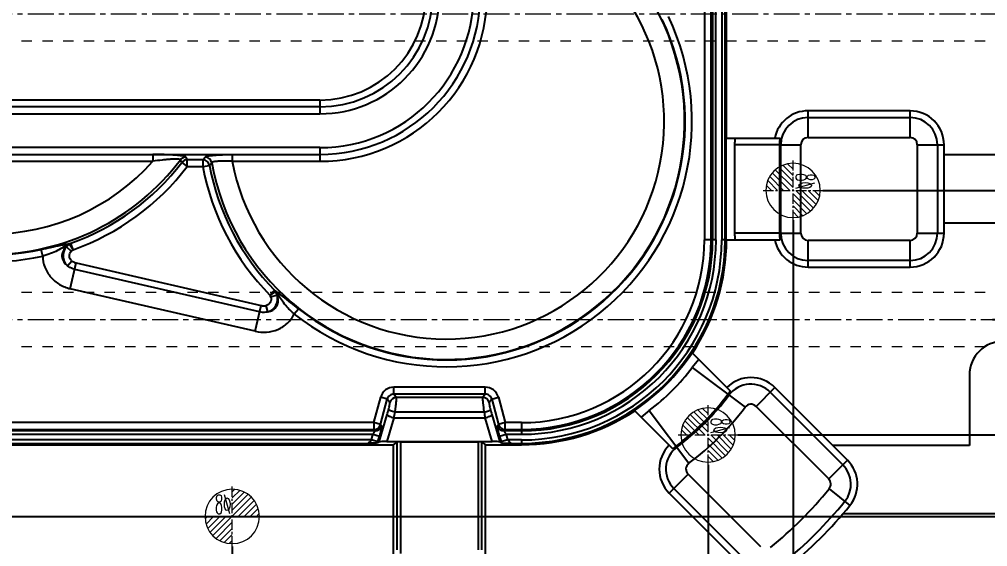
# Model space of a CAD drawing. Header units: millimetres. Extents: x -685 to 1888, y -6001 to 855.
# Drawn here: x 244.5 to 386.9, y -2844.4 to -2766.8 of the extents above; entities that cross this region are included whole.
import ezdxf
from ezdxf.enums import TextEntityAlignment as Align

# ---------------------------------------------------------------- set-up
doc = ezdxf.new("R2010")
doc.units = ezdxf.units.MM
doc.header["$LTSCALE"] = 16.335
doc.header["$PDMODE"] = 3
doc.header["$PDSIZE"] = 0.3125
doc.linetypes.add('CENTER', pattern=[0.6, 0.375, -0.075, 0.075, -0.075])
doc.linetypes.add('HIDDEN', pattern=[0.2, 0.1, -0.1])
doc.layers.get('0').update_dxf_attribs({"linetype": 'CONTINUOUS'})
doc.layers.get('Defpoints').update_dxf_attribs({"linetype": 'CONTINUOUS'})
for name, color, linetype, lineweight in [('cool', 153, 'HIDDEN', 9), ('dim', 82, 'CONTINUOUS', 9), ('epin', 13, 'CONTINUOUS', 9)]:
    doc.layers.add(name, color=color, linetype=linetype, lineweight=lineweight)
doc.layers.add('DEFAULT_2', color=8, linetype='HIDDEN')
doc.styles.get("Standard").update_dxf_attribs({"font": 'txt', "width": 0.8})
doc.styles.add('TXT05', font='txt.shx', dxfattribs={"width": 0.5, "bigfont": 'gbcbig.shx'})
doc.dimstyles.new('mold', dxfattribs={"dimtxt": 8, "dimasz": 5, "dimexe": 0, "dimexo": 0, "dimgap": 0, "dimtad": 1, "dimzin": 1, "dimtxsty": 'Standard', "dimcen": 0, "dimclrd": 4, "dimclre": 4, "dimclrt": 6, "dimazin": 0, "dimtfac": 1, "dimtofl": 0, "dimtmove": 0, "dimatfit": 3, "dimfxl": 0, "dimarcsym": 0})

# ---------------------------------------------------------------- blocks, each defined once
blk = doc.blocks.new('epin_ejp_8')
at = {"layer": 'epin'}
h = blk.add_hatch(dxfattribs=at)
h.set_pattern_fill('_ANSI31', color=123, scale=0.2, angle=90, style=0)
h.set_pattern_definition([(135, (-263.1036, 1313.3417), (-0.4490128, -0.4490128), [])])
h.paths.add_polyline_path([(0, 4, 0.414214), (-4, 0), (0, 0)])
h.paths.add_polyline_path([(4, 0), (0, 0), (0, -4, 0.414214)])
at = {"layer": 'epin', "color": 1, "linetype": 'CENTER', "ltscale": 0.248791}
for p, q in [((0, -4.4), (0, 4.4)), ((-4.4, 0), (4.4, 0))]:
    blk.add_line(p, q, dxfattribs=at)
at = {"layer": 'epin'}
blk.add_circle((0, 0), 4, dxfattribs=at)
at = {"layer": 'epin', "color": 6, "style": 'TXT05', "width": 0.5}
blk.add_text('%%c8', height=2.8, dxfattribs=at).set_placement((1.33, 1.8), align=Align.MIDDLE)
blk = doc.blocks.new('124')
at = {"layer": 'cool', "ltscale": 0.932966}
for p, q in [((10.14, -1344.71), (401.48, -1344.71)), ((10.14, -1352.71), (401.48, -1352.71))]:
    blk.add_line(p, q, dxfattribs=at)
at = {"layer": 'cool', "color": 1, "linetype": 'CENTER', "ltscale": 0.621977}
blk.add_line((-4.19, -1348.71), (415.81, -1348.71), dxfattribs=at)
blk = doc.blocks.new('*D342')
at = {"layer": 'Defpoints', "color": 0}
for p in [(205.81, -2750.93), (387.66, -2810.93), (421.82, -2810.93)]:
    blk.add_point(p, dxfattribs=at)
at = {"layer": 'dim', "color": 4, "lineweight": -2}
blk.add_line((387.66, -2810.93), (436.49, -2810.93), dxfattribs=at)
at = {"layer": 'dim', "color": 6, "insert": (429.15, -2808.01), "char_height": 5, "attachment_point": 5}
blk.add_mtext('60,00', dxfattribs=at)
blk = doc.blocks.new('*D343')
at = {"layer": 'Defpoints', "color": 0}
for p in [(205.81, -2750.93), (362.71, -2791.93), (421.82, -2791.93)]:
    blk.add_point(p, dxfattribs=at)
at = {"layer": 'dim', "color": 4, "lineweight": -2}
blk.add_line((362.71, -2791.93), (435.82, -2791.93), dxfattribs=at)
at = {"layer": 'dim', "color": 6, "insert": (428.82, -2789.01), "char_height": 5, "attachment_point": 5}
blk.add_mtext('41,00', dxfattribs=at)
blk = doc.blocks.new('*D344')
at = {"layer": 'Defpoints', "color": 0}
for p in [(205.81, -2750.93), (350.21, -2827.93), (421.82, -2827.93)]:
    blk.add_point(p, dxfattribs=at)
at = {"layer": 'dim', "color": 4, "lineweight": -2}
blk.add_line((350.21, -2827.93), (437.15, -2827.93), dxfattribs=at)
at = {"layer": 'dim', "color": 6, "insert": (429.49, -2825.01), "char_height": 5, "attachment_point": 5}
blk.add_mtext('77,00', dxfattribs=at)
blk = doc.blocks.new('*D345')
at = {"layer": 'Defpoints', "color": 0}
for p in [(205.81, -2750.93), (232.21, -2839.93), (421.82, -2839.93)]:
    blk.add_point(p, dxfattribs=at)
at = {"layer": 'dim', "color": 4, "lineweight": -2}
blk.add_line((232.21, -2839.93), (437.15, -2839.93), dxfattribs=at)
at = {"layer": 'dim', "color": 6, "insert": (429.49, -2837.01), "char_height": 5, "attachment_point": 5}
blk.add_mtext('89,00', dxfattribs=at)
blk = doc.blocks.new('*D346')
at = {"layer": 'Defpoints', "color": 0}
for p in [(205.81, -2750.93), (346.69, -2865.93), (421.82, -2865.93)]:
    blk.add_point(p, dxfattribs=at)
at = {"layer": 'dim', "color": 4, "lineweight": -2}
blk.add_line((346.69, -2865.93), (438.49, -2865.93), dxfattribs=at)
at = {"layer": 'dim', "color": 6, "insert": (430.15, -2863.01), "char_height": 5, "attachment_point": 5}
blk.add_mtext('115,00', dxfattribs=at)
blk = doc.blocks.new('*D347')
at = {"layer": 'Defpoints', "color": 0}
for p in [(205.81, -2750.93), (384.61, -2900.93), (421.82, -2900.93)]:
    blk.add_point(p, dxfattribs=at)
at = {"layer": 'dim', "color": 4, "lineweight": -2}
blk.add_line((384.61, -2900.93), (439.15, -2900.93), dxfattribs=at)
at = {"layer": 'dim', "color": 6, "insert": (430.49, -2898.01), "char_height": 5, "attachment_point": 5}
blk.add_mtext('150,00', dxfattribs=at)
blk = doc.blocks.new('*D356')
at = {"layer": 'Defpoints', "color": 0}
for p in [(205.81, -2750.93), (275.81, -2844.33), (275.81, -2931.45)]:
    blk.add_point(p, dxfattribs=at)
at = {"layer": 'dim', "color": 4, "lineweight": -2}
blk.add_line((275.81, -2844.33), (275.81, -2946.12), dxfattribs=at)
at = {"layer": 'dim', "color": 6, "insert": (272.89, -2938.78), "char_height": 5, "attachment_point": 5, "rotation": 90}
blk.add_mtext('70,00', dxfattribs=at)
blk = doc.blocks.new('*D357')
at = {"layer": 'Defpoints', "color": 0}
for p in [(205.81, -2750.93), (345.81, -2832.33), (345.81, -2931.45)]:
    blk.add_point(p, dxfattribs=at)
at = {"layer": 'dim', "color": 4, "lineweight": -2}
blk.add_line((345.81, -2832.33), (345.81, -2948.78), dxfattribs=at)
at = {"layer": 'dim', "color": 6, "insert": (342.89, -2940.12), "char_height": 5, "attachment_point": 5, "rotation": 90}
blk.add_mtext('140,00', dxfattribs=at)
blk = doc.blocks.new('*D358')
at = {"layer": 'Defpoints', "color": 0}
for p in [(205.81, -2750.93), (358.31, -2796.33), (358.31, -2931.45)]:
    blk.add_point(p, dxfattribs=at)
at = {"layer": 'dim', "color": 4, "lineweight": -2}
blk.add_line((358.31, -2796.33), (358.31, -2950.12), dxfattribs=at)
at = {"layer": 'dim', "color": 6, "insert": (355.39, -2940.78), "char_height": 5, "attachment_point": 5, "rotation": 90}
blk.add_mtext('152,50', dxfattribs=at)
blk = doc.blocks.new('*D359')
at = {"layer": 'Defpoints', "color": 0}
for p in [(205.81, -2750.93), (375.81, -2905.59), (375.81, -2931.45)]:
    blk.add_point(p, dxfattribs=at)
at = {"layer": 'dim', "color": 4, "lineweight": -2}
blk.add_line((375.81, -2905.59), (375.81, -2948.78), dxfattribs=at)
at = {"layer": 'dim', "color": 6, "insert": (372.89, -2940.12), "char_height": 5, "attachment_point": 5, "rotation": 90}
blk.add_mtext('170,00', dxfattribs=at)

msp = doc.modelspace()

# ---------------------------------------------------------------- linework, layer by layer
at = {"color": 7, "linetype": 'Continuous'}
for p, q in [((345.269, -2687.664), (345.269, -2799.219)), ((346.271, -2799.219), (346.271, -2687.664)), ((346.479, -2687.664), (346.479, -2799.219)), ((346.98, -2799.219), (346.98, -2687.664)), ((347.816, -2687.664), (347.816, -2799.219)), ((348.317, -2799.219), (348.317, -2687.664)), ((348.522, -2784.219), (348.522, -2750.219)), ((288.724, -2778.631), (210.651, -2778.631)), ((288.724, -2778.631), (288.724, -2780.652)), ((288.724, -2779.653), (122.899, -2779.653)), ((375.522, -2780.219), (360.522, -2780.219)), ((360.522, -2784.147), (360.522, -2780.219)), ((375.522, -2784.147), (375.522, -2780.219)), ((122.899, -2780.652), (288.724, -2780.652)), ((360.522, -2781.192), (375.522, -2781.192)), ((348.469, -2799.219), (348.469, -2784.219)), ((348.522, -2784.219), (356.418, -2784.219)), ((360.522, -2784.147), (375.522, -2784.147)), ((288.724, -2785.626), (122.899, -2785.626)), ((288.724, -2785.626), (288.724, -2787.647)), ((356.298, -2785.219), (349.722, -2785.219)), ((349.722, -2785.219), (349.722, -2798.219)), ((356.298, -2785.219), (356.298, -2798.219)), ((356.418, -2785.219), (359.449, -2785.219)), ((356.495, -2798.219), (356.495, -2785.219)), ((359.449, -2798.219), (359.449, -2785.219)), ((376.594, -2785.219), (380.522, -2785.219)), ((376.594, -2785.219), (376.594, -2798.219)), ((379.548, -2785.219), (379.548, -2798.219)), ((380.522, -2798.219), (380.522, -2785.219)), ((122.899, -2786.647), (288.724, -2786.625)), ((264.14, -2786.647), (264.14, -2787.647)), ((268.402, -2787.817), (268.201, -2787.423)), ((268.999, -2787.026), (269.196, -2787.424)), ((271.487, -2787.424), (269.196, -2787.424)), ((269.196, -2788.423), (269.196, -2787.424)), ((271.487, -2787.424), (271.819, -2787.026)), ((271.487, -2787.424), (271.487, -2788.423)), ((275.814, -2786.647), (275.814, -2787.647)), ((395.587, -2786.719), (380.522, -2786.719)), ((216.326, -2787.647), (264.14, -2787.647)), ((268.402, -2787.816), (269.196, -2788.423)), ((269.196, -2788.423), (271.487, -2788.423)), ((271.487, -2788.423), (272.469, -2788.241)), ((275.814, -2787.647), (288.724, -2787.647)), ((380.502, -2796.719), (400.587, -2796.719)), ((356.298, -2798.219), (349.722, -2798.219)), ((356.418, -2798.219), (359.449, -2798.219)), ((376.594, -2798.219), (380.522, -2798.219)), ((251.416, -2800.219), (252.128, -2800.882)), ((251.862, -2799.845), (252.395, -2800.659)), ((252.395, -2800.659), (252.061, -2799.717)), ((346.98, -2799.219), (345.269, -2799.219)), ((348.469, -2799.219), (347.816, -2799.219)), ((348.522, -2799.219), (356.418, -2799.219)), ((375.522, -2799.291), (360.522, -2799.291)), ((360.522, -2803.219), (360.522, -2799.291)), ((375.522, -2803.219), (375.522, -2799.291)), ((247.945, -2801.598), (247.732, -2800.622)), ((251.581, -2803.028), (252.211, -2802.287)), ((251.989, -2806.398), (252.863, -2802.605)), ((252.863, -2802.605), (280.071, -2808.876)), ((375.522, -2802.245), (360.522, -2802.245)), ((279.853, -2809.824), (252.645, -2803.554)), ((360.522, -2803.219), (375.522, -2803.219)), ((279.197, -2812.669), (251.989, -2806.398)), ((282.057, -2806.63), (281.345, -2807.331)), ((281.345, -2807.331), (282.18, -2806.832)), ((282.417, -2807.364), (281.486, -2807.648)), ((279.197, -2812.669), (280.071, -2808.876)), ((281.039, -2809.818), (280.797, -2808.875)), ((284.934, -2810.123), (285.553, -2809.339)), ((343.507, -2815.869), (349.128, -2821.491)), ((343.469, -2818.005), (351.257, -2823.835)), ((384.266, -2819.123), (384.266, -2829.492)), ((299.593, -2821.897), (299.593, -2820.894)), ((313.03, -2820.894), (299.594, -2820.894)), ((313.03, -2821.897), (313.03, -2820.894)), ((352.873, -2823.719), (355.651, -2820.942)), ((354.962, -2821.63), (365.649, -2832.317)), ((366.324, -2831.642), (355.651, -2820.942)), ((296.656, -2826.116), (297.657, -2822.38)), ((297.624, -2826.375), (298.625, -2822.64)), ((298.625, -2822.64), (297.657, -2822.38)), ((299.019, -2823.153), (298.625, -2822.64)), ((299.593, -2821.897), (313.03, -2821.897)), ((299.593, -2821.897), (299.987, -2822.41)), ((312.636, -2822.41), (299.987, -2822.41)), ((312.636, -2822.41), (313.03, -2821.897)), ((313.998, -2822.64), (313.604, -2823.153)), ((313.998, -2822.64), (314.966, -2822.38)), ((313.998, -2822.64), (314.999, -2826.375)), ((314.966, -2822.38), (315.967, -2826.116)), ((335.022, -2824.354), (340.643, -2829.976)), ((337.155, -2824.32), (342.987, -2832.104)), ((352.873, -2823.719), (363.56, -2834.406)), ((297.455, -2828.944), (298.608, -2824.909)), ((299.576, -2825.409), (298.582, -2828.89)), ((299.576, -2825.409), (313.047, -2825.409)), ((312.856, -2824.554), (299.768, -2824.554)), ((314.041, -2828.89), (313.047, -2825.409)), ((314.015, -2824.909), (315.168, -2828.944)), ((296.656, -2826.116), (206.832, -2826.116)), ((296.815, -2827.326), (207.2, -2827.326)), ((207.407, -2827.119), (296.656, -2827.119)), ((297.624, -2826.375), (296.656, -2826.116)), ((296.656, -2826.116), (296.656, -2827.119)), ((296.815, -2827.326), (296.656, -2827.119)), ((297.624, -2826.375), (297.783, -2826.583)), ((314.84, -2826.583), (314.999, -2826.375)), ((315.967, -2826.116), (314.999, -2826.375)), ((315.967, -2827.119), (315.808, -2827.326)), ((318.372, -2827.326), (315.808, -2827.326)), ((318.372, -2826.116), (315.967, -2826.116)), ((315.967, -2827.119), (315.967, -2826.116)), ((315.967, -2827.119), (318.372, -2827.119)), ((318.372, -2826.116), (318.372, -2827.827)), ((296.29, -2828.663), (115.333, -2828.663)), ((207.2, -2827.827), (296.514, -2827.827)), ((296.29, -2828.663), (296.514, -2827.827)), ((297.258, -2828.922), (296.29, -2828.663)), ((296.514, -2827.827), (297.482, -2828.087)), ((297.258, -2828.922), (297.482, -2828.087)), ((315.141, -2828.087), (316.109, -2827.827)), ((315.141, -2828.087), (315.365, -2828.922)), ((316.333, -2828.663), (315.365, -2828.922)), ((316.109, -2827.827), (318.372, -2827.827)), ((316.109, -2827.827), (316.333, -2828.663)), ((318.372, -2828.663), (316.333, -2828.663)), ((318.372, -2828.663), (318.372, -2829.369)), ((112.075, -2829.369), (299.548, -2829.369)), ((115.84, -2829.165), (295.783, -2829.165)), ((297.212, -2829.091), (297.455, -2828.944)), ((298.582, -2828.89), (314.041, -2828.89)), ((299.548, -2829.369), (300.072, -2828.967)), ((299.548, -2845.53), (299.548, -2829.369)), ((300.072, -2844.859), (300.072, -2828.967)), ((300.598, -2828.942), (312.025, -2828.942)), ((300.598, -2845.357), (300.598, -2828.942)), ((312.025, -2844.859), (312.025, -2828.942)), ((312.551, -2828.967), (313.075, -2829.369)), ((312.551, -2844.859), (312.551, -2828.967)), ((313.075, -2829.369), (318.372, -2829.369)), ((313.075, -2845.53), (313.075, -2829.369)), ((315.411, -2829.091), (315.168, -2828.944)), ((316.84, -2829.165), (318.372, -2829.165)), ((384.266, -2829.492), (364.201, -2829.492)), ((363.56, -2834.406), (366.324, -2831.642)), ((340.094, -2836.498), (342.872, -2833.721)), ((353.559, -2844.407), (342.872, -2833.721)), ((351.47, -2846.497), (340.783, -2835.81)), ((363.635, -2835.838), (366.674, -2838.297)), ((340.094, -2836.498), (350.781, -2847.185)), ((365.682, -2839.492), (389.266, -2839.492))]:
    msp.add_line(p, q, dxfattribs=at)
for centre, radius, start, end in [((307.317, -2781.767), 35.046, 189.9987, 68.30836), ((307.317, -2781.767), 32.047, 190.57252, 68.30834), ((288.724, -2763.039), 24.608, 270, 0), ((288.724, -2763.039), 23.586, 270, 0), ((288.724, -2763.039), 22.587, 270, 0), ((288.724, -2763.039), 17.613, 270, 360), ((288.724, -2763.039), 16.592, 270, 0), ((288.724, -2763.039), 15.592, 270, 0), ((307.317, -2781.767), 36.126, 231.71486, 25.30605), ((307.317, -2781.767), 35.127, 231.71703, 25.30464), ((360.522, -2785.219), 5, 90, 168.46304), ((375.522, -2785.219), 5, 0, 90), ((360.522, -2785.219), 4.027, 90, 180), ((375.522, -2785.219), 4.027, 0, 90), ((360.522, -2785.219), 10.8, 174.68723, 180), ((360.522, -2785.219), 4.224, 166.30535, 180), ((360.522, -2785.219), 1.072, 90, 180), ((375.522, -2785.219), 1.072, 0, 90), ((240.233, -2766.305), 35.046, 217.05474, 322.94526), ((269.202, -2788.435), 1.011, 91.21333, 142.31788), ((271.476, -2788.436), 1.012, 11.11472, 89.39733), ((271.809, -2788.038), 1.012, 10.59994, 89.41004), ((240.233, -2766.305), 36.126, 217.11884, 282.32707), ((240.233, -2766.305), 35.127, 217.11884, 282.32566), ((240.233, -2766.305), 32.047, 221.75488, 318.24512), ((240.233, -2766.305), 35.444, 289.49495, 322.63299), ((240.233, -2766.305), 36.443, 289.49495, 322.63299), ((307.317, -2781.767), 36.443, 190.52423, 224.54709), ((461.832, -2950.523), 249.387, 139.28596, 139.40377), ((307.317, -2781.767), 35.444, 190.52423, 224.54708), ((360.522, -2798.219), 10.8, 180, 185.31277), ((360.522, -2798.219), 4.224, 180, 193.69465), ((360.522, -2798.219), 4.027, 180, 270), ((360.522, -2798.219), 1.072, 180, 270), ((375.522, -2798.219), 5, 270, 0), ((375.522, -2798.219), 4.027, 270, 0), ((375.522, -2798.219), 1.072, 270, 0), ((252.928, -2801.54), 2.008, 138.84527, 227.86385), ((318.372, -2799.219), 29.946, 270, 0), ((318.372, -2799.219), 29.444, 270, 0), ((318.372, -2799.219), 28.609, 270, 0), ((318.372, -2799.219), 28.107, 270, 0), ((318.372, -2799.219), 27.9, 270, 0), ((318.372, -2799.219), 26.897, 270, 360), ((318.372, -2799.219), 30.15, 326.47878, 0), ((360.522, -2798.219), 5, 191.53696, 270), ((280.48, -2807.89), 2.008, 286.1782, 15.19486), ((389.266, -2819.123), 5, 90, 180), ((318.372, -2799.219), 30.098, 303.50096, 326.49904), ((352.115, -2824.477), 10.8, 135, 143.18378), ((318.372, -2799.219), 31.35, 306.81622, 323.18378), ((352.115, -2824.477), 5, 45, 135), ((299.593, -2822.899), 2.004, 89.98258, 165.01809), ((313.03, -2822.899), 2.004, 14.98167, 90.01778), ((352.115, -2824.477), 4.224, 135, 143.18378), ((352.115, -2824.477), 4.027, 45, 143.18378), ((299.992, -2823.418), 1.008, 90.24131, 164.75891), ((312.632, -2823.418), 1.008, 15.24109, 89.75869), ((318.372, -2799.219), 37.926, 306.81622, 323.18378), ((318.372, -2799.219), 38.123, 306.81622, 323.18378), ((241.202, -2808.508), 59.704, 344.05468, 344.73657), ((371.401, -2808.513), 59.682, 195.26332, 195.94545), ((318.372, -2799.219), 30.15, 270, 303.52122), ((343.63, -2832.963), 10.8, 126.81622, 135), ((318.372, -2799.219), 41.078, 306.81622, 323.18378), ((352.115, -2824.477), 1.072, 45, 143.18378), ((212.171, -2805.431), 89.659, 347.1252, 347.68535), ((400.732, -2805.369), 89.946, 192.31555, 192.8739), ((296.652, -2826.111), 1.008, 270.22948, 344.77052), ((296.811, -2826.318), 1.008, 270.24143, 344.75858), ((315.812, -2826.318), 1.008, 195.24139, 269.75864), ((315.971, -2826.111), 1.008, 195.22947, 269.77053), ((274.965, -2822.949), 23.079, 344.56549, 344.99997), ((337.619, -2822.96), 23.039, 194.99961, 195.43485), ((343.63, -2832.963), 5, 135, 225), ((343.63, -2832.963), 4.027, 126.81622, 225), ((343.63, -2832.963), 4.224, 126.81622, 135), ((343.63, -2832.963), 1.072, 126.81622, 225), ((362.802, -2835.164), 4.027, 321.02641, 45), ((362.802, -2835.164), 4.981, 321.02641, 45), ((362.802, -2835.164), 1.072, 321.02641, 45), ((318.372, -2799.219), 58.222, 308.97359, 321.02641), ((318.372, -2799.219), 61.177, 308.97359, 321.02641), ((318.372, -2799.219), 62.131, 308.97359, 321.02641)]:
    msp.add_arc(centre, radius, start, end, dxfattribs=at)
for centre, major_axis, ratio, start_param, end_param in [((298.497, -2828.944), (1.046, 0.004), 0.0523469, 1.4897992, 3.0546433), ((300.591, -2828.969), (0.52, 0), 0.0506126, 1.5571982, 3.0756346), ((312.032, -2828.969), (0.52, 0), 0.0506126, 0.065958, 1.5843945), ((314.126, -2828.944), (1.046, -0.004), 0.0523469, 0.0869494, 1.6517935)]:
    msp.add_ellipse(centre, major_axis=major_axis, ratio=ratio, start_param=start_param, end_param=end_param, dxfattribs=at)
for points, knots in [([(268.999, -2787.026), (268.989, -2787.006), (268.936, -2786.971), (268.77, -2786.91), (268.438, -2786.848), (267.929, -2786.785), (267.291, -2786.733), (266.566, -2786.694), (265.506, -2786.657), (264.691, -2786.647), (264.14, -2786.647)], [0, 0, 0, 0, 0.0133548, 0.0360005, 0.1101704, 0.2178701, 0.3508517, 0.5011601, 0.6624286, 1, 1, 1, 1]), ([(268.201, -2787.423), (268.195, -2787.407), (268.152, -2787.379), (268.014, -2787.344), (267.737, -2787.323), (267.313, -2787.325), (266.781, -2787.351), (266.176, -2787.399), (265.287, -2787.491), (264.603, -2787.58), (264.14, -2787.647)], [0, 0, 0, 0, 0.0123579, 0.0338691, 0.1060326, 0.2129562, 0.3457368, 0.4954565, 0.6571124, 1, 1, 1, 1]), ([(268.999, -2787.026), (268.92, -2787.026), (268.619, -2787.069), (268.337, -2787.245), (268.201, -2787.423)], [0, 0, 0, 0, 0.2604672, 1, 1, 1, 1]), ([(271.819, -2787.026), (271.852, -2786.986), (271.993, -2786.931), (272.254, -2786.864), (272.644, -2786.804), (273.138, -2786.749), (273.724, -2786.705), (274.626, -2786.66), (275.331, -2786.647), (275.814, -2786.647)], [0, 0, 0, 0, 0.0379225, 0.1062202, 0.2042249, 0.3290242, 0.4762969, 0.6410142, 1, 1, 1, 1]), ([(275.814, -2787.647), (275.449, -2787.625), (274.767, -2787.603), (273.959, -2787.619), (273.422, -2787.668), (273.129, -2787.713), (272.932, -2787.766), (272.825, -2787.818), (272.803, -2787.852)], [0, 0, 0, 0, 0.3598654, 0.6711909, 0.7946843, 0.8918373, 0.960409, 1, 1, 1, 1]), ([(247.731, -2800.622), (248.189, -2800.522), (249.628, -2800.202), (251.071, -2799.895), (252.061, -2799.717)], [0, 0, 0, 0, 0.31792, 1, 1, 1, 1]), ([(251.862, -2799.845), (251.558, -2799.975), (250.966, -2800.282), (250.089, -2800.825), (249.068, -2801.256), (248.335, -2801.489), (247.945, -2801.598)], [0, 0, 0, 0, 0.2306406, 0.4639889, 0.7179729, 1, 1, 1, 1]), ([(251.416, -2800.219), (251.217, -2800.398), (250.872, -2800.836), (250.694, -2801.671), (250.969, -2802.478), (251.363, -2802.874), (251.581, -2803.028)], [0, 0, 0, 0, 0.2468083, 0.500098, 0.7532912, 1, 1, 1, 1]), ([(247.945, -2801.598), (247.951, -2802.16), (248.167, -2803.29), (249.057, -2804.759), (250.378, -2805.852), (251.442, -2806.272), (251.989, -2806.398)], [0, 0, 0, 0, 0.2498595, 0.4997938, 0.7498902, 1, 1, 1, 1]), ([(252.211, -2802.287), (252.016, -2802.121), (251.741, -2801.609), (251.954, -2801.069), (252.128, -2800.882)], [0, 0, 0, 0, 0.5000372, 1, 1, 1, 1]), ([(252.645, -2803.554), (252.549, -2803.532), (252.167, -2803.422), (251.809, -2803.222), (251.581, -2803.028)], [0, 0, 0, 0, 0.2473396, 1, 1, 1, 1]), ([(252.211, -2802.287), (252.256, -2802.325), (252.452, -2802.47), (252.684, -2802.564), (252.863, -2802.605)], [0, 0, 0, 0, 0.2442835, 1, 1, 1, 1]), ([(281.039, -2809.818), (281.303, -2809.774), (281.83, -2809.591), (282.431, -2808.985), (282.636, -2808.157), (282.518, -2807.611), (282.417, -2807.364)], [0, 0, 0, 0, 0.2469226, 0.5002072, 0.7534049, 1, 1, 1, 1]), ([(285.554, -2809.34), (285.186, -2809.049), (284.032, -2808.131), (282.869, -2807.224), (282.057, -2806.63)], [0, 0, 0, 0, 0.3178537, 1, 1, 1, 1]), ([(284.934, -2810.123), (284.775, -2809.992), (284.481, -2809.714), (283.942, -2809.166), (283.343, -2808.491), (282.795, -2807.618), (282.397, -2807.082), (282.18, -2806.832)], [0, 0, 0, 0, 0.1432244, 0.2821155, 0.5359581, 0.7692469, 1, 1, 1, 1]), ([(281.486, -2807.648), (281.561, -2807.893), (281.516, -2808.472), (281.045, -2808.812), (280.798, -2808.875)], [0, 0, 0, 0, 0.5000368, 1, 1, 1, 1]), ([(279.197, -2812.669), (279.744, -2812.795), (280.885, -2812.883), (282.551, -2812.478), (283.994, -2811.548), (284.683, -2810.626), (284.934, -2810.123)], [0, 0, 0, 0, 0.2501065, 0.5002006, 0.7501361, 1, 1, 1, 1]), ([(281.039, -2809.818), (280.941, -2809.843), (280.549, -2809.917), (280.141, -2809.891), (279.853, -2809.824)], [0, 0, 0, 0, 0.2552359, 1, 1, 1, 1]), ([(280.071, -2808.876), (280.132, -2808.89), (280.372, -2808.932), (280.622, -2808.92), (280.798, -2808.875)], [0, 0, 0, 0, 0.2562298, 1, 1, 1, 1]), ([(299.593, -2821.897), (299.379, -2821.896), (298.944, -2822.053), (298.68, -2822.433), (298.625, -2822.64)], [0, 0, 0, 0, 0.5000446, 1, 1, 1, 1]), ([(299.768, -2824.554), (299.804, -2824.296), (299.865, -2823.812), (299.933, -2823.236), (299.969, -2822.849), (299.988, -2822.64), (299.99, -2822.502), (299.995, -2822.431), (299.987, -2822.41)], [0, 0, 0, 0, 0.3619918, 0.6793962, 0.8058258, 0.9036988, 0.9692007, 1, 1, 1, 1]), ([(312.636, -2822.41), (312.628, -2822.431), (312.633, -2822.502), (312.635, -2822.64), (312.654, -2822.849), (312.691, -2823.236), (312.758, -2823.812), (312.819, -2824.296), (312.856, -2824.554)], [0, 0, 0, 0, 0.0308011, 0.0963042, 0.1941783, 0.3206059, 0.6380042, 1, 1, 1, 1]), ([(313.998, -2822.64), (313.943, -2822.433), (313.679, -2822.053), (313.244, -2821.896), (313.03, -2821.897)], [0, 0, 0, 0, 0.4999527, 1, 1, 1, 1]), ([(298.799, -2824.225), (298.834, -2824.098), (298.896, -2823.858), (298.963, -2823.571), (299, -2823.376), (299.019, -2823.27), (299.023, -2823.201), (299.026, -2823.162), (299.019, -2823.153)], [0, 0, 0, 0, 0.3596828, 0.6775321, 0.8045572, 0.9031158, 0.9688631, 1, 1, 1, 1]), ([(299.768, -2824.554), (299.65, -2824.522), (299.426, -2824.458), (299.161, -2824.376), (298.985, -2824.313), (298.893, -2824.278), (298.836, -2824.25), (298.805, -2824.234), (298.799, -2824.225)], [0, 0, 0, 0, 0.3556931, 0.6825644, 0.809092, 0.9049158, 0.968792, 1, 1, 1, 1]), ([(312.856, -2824.554), (312.972, -2824.522), (313.195, -2824.458), (313.459, -2824.377), (313.636, -2824.314), (313.729, -2824.278), (313.787, -2824.25), (313.818, -2824.234), (313.824, -2824.225)], [0, 0, 0, 0, 0.3534052, 0.679904, 0.8070264, 0.9037035, 0.9683728, 1, 1, 1, 1]), ([(313.604, -2823.153), (313.597, -2823.162), (313.6, -2823.201), (313.604, -2823.27), (313.623, -2823.376), (313.66, -2823.571), (313.727, -2823.858), (313.789, -2824.098), (313.824, -2824.225)], [0, 0, 0, 0, 0.0311456, 0.0969014, 0.1954595, 0.3224783, 0.64031, 1, 1, 1, 1]), ([(298.608, -2824.909), (298.609, -2824.953), (298.716, -2825.054), (298.917, -2825.176), (299.225, -2825.302), (299.456, -2825.377), (299.576, -2825.409)], [0, 0, 0, 0, 0.118059, 0.3448168, 0.6629392, 1, 1, 1, 1]), ([(313.047, -2825.409), (313.171, -2825.376), (313.402, -2825.303), (313.708, -2825.173), (313.908, -2825.057), (314.014, -2824.954), (314.015, -2824.909)], [0, 0, 0, 0, 0.3479304, 0.6547287, 0.87881, 1, 1, 1, 1]), ([(296.514, -2827.827), (296.561, -2827.769), (296.642, -2827.663), (296.749, -2827.502), (296.798, -2827.417), (296.831, -2827.333), (296.815, -2827.326)], [0, 0, 0, 0, 0.3784167, 0.6956363, 0.9129987, 1, 1, 1, 1]), ([(297.783, -2826.583), (297.793, -2826.596), (297.79, -2826.65), (297.785, -2826.745), (297.76, -2826.893), (297.709, -2827.164), (297.617, -2827.568), (297.53, -2827.906), (297.482, -2828.087)], [0, 0, 0, 0, 0.0309333, 0.0956894, 0.1930081, 0.3187354, 0.6354406, 1, 1, 1, 1]), ([(315.141, -2828.087), (315.093, -2827.906), (315.006, -2827.568), (314.914, -2827.164), (314.863, -2826.893), (314.838, -2826.745), (314.833, -2826.65), (314.83, -2826.596), (314.84, -2826.583)], [0, 0, 0, 0, 0.3643984, 0.6813426, 0.807054, 0.9042567, 0.9690153, 1, 1, 1, 1]), ([(315.808, -2827.326), (315.792, -2827.333), (315.825, -2827.417), (315.875, -2827.502), (315.981, -2827.663), (316.063, -2827.769), (316.109, -2827.827)], [0, 0, 0, 0, 0.0869785, 0.304321, 0.6215415, 1, 1, 1, 1]), ([(296.29, -2828.663), (296.242, -2828.722), (296.148, -2828.834), (296.009, -2828.986), (295.891, -2829.093), (295.817, -2829.158), (295.783, -2829.165)], [0, 0, 0, 0, 0.3176558, 0.6119427, 0.8543799, 1, 1, 1, 1]), ([(316.333, -2828.663), (316.383, -2828.725), (316.482, -2828.84), (316.624, -2828.994), (316.74, -2829.098), (316.81, -2829.159), (316.84, -2829.165)], [0, 0, 0, 0, 0.3337711, 0.6360976, 0.869857, 1, 1, 1, 1]), ([(297.212, -2829.091), (297.196, -2829.101), (297.136, -2829.106), (297.027, -2829.12), (296.868, -2829.128), (296.602, -2829.141), (296.237, -2829.152), (295.936, -2829.16), (295.783, -2829.165)], [0, 0, 0, 0, 0.0399172, 0.1207618, 0.2341015, 0.370299, 0.67908, 1, 1, 1, 1]), ([(315.411, -2829.091), (315.427, -2829.101), (315.488, -2829.106), (315.597, -2829.12), (315.755, -2829.128), (316.021, -2829.141), (316.387, -2829.152), (316.687, -2829.16), (316.84, -2829.165)], [0, 0, 0, 0, 0.0401056, 0.1211667, 0.2346889, 0.3708638, 0.6795029, 1, 1, 1, 1])]:
    msp.add_open_spline(points, degree=3, knots=knots, dxfattribs=at)
for points in [[(251.416, -2800.219), (251.548, -2800.077), (251.7, -2799.951), (251.862, -2799.845)], [(252.061, -2799.717), (251.989, -2799.748), (251.921, -2799.792), (251.862, -2799.845)], [(252.395, -2800.659), (252.298, -2800.722), (252.207, -2800.797), (252.128, -2800.882)], [(281.486, -2807.648), (281.453, -2807.538), (281.404, -2807.431), (281.345, -2807.331)], [(282.18, -2806.832), (282.15, -2806.759), (282.108, -2806.69), (282.057, -2806.63)], [(282.18, -2806.832), (282.279, -2806.999), (282.36, -2807.178), (282.417, -2807.364)]]:
    msp.add_open_spline(points, degree=3, dxfattribs=at)
at = {"layer": 'DEFAULT_2', "color": 8, "linetype": 'HIDDEN'}
for p, q in [((348.522, -2784.219), (348.469, -2784.219)), ((356.298, -2785.219), (356.418, -2785.219)), ((356.298, -2798.219), (356.418, -2798.219)), ((348.469, -2799.219), (348.522, -2799.219)), ((343.507, -2815.869), (343.488, -2815.85)), ((334.984, -2824.317), (335.022, -2824.354))]:
    msp.add_line(p, q, dxfattribs=at)

# ---------------------------------------------------------------- block references
for p in [(0, -1417.22), (0, -1462.22)]:
    msp.add_blockref('124', p)
at = {"layer": 'epin', "color": 4, "xscale": -1, "rotation": 270}
for p in [(358.312, -2791.929), (345.812, -2827.929)]:
    msp.add_blockref('epin_ejp_8', p, dxfattribs=at)
at = {"layer": 'epin', "xscale": -1}
msp.add_blockref('epin_ejp_8', (275.812, -2839.929), dxfattribs=at)

# ---------------------------------------------------------------- dimensions: what is measured, and where the dimension line sits
at = {"layer": 'dim'}
for feature_location, offset, dtype, picture, middle in [((387.656, -2810.929), (34.166, 0), 0, '*D342', (429.155, -2808.012)), ((362.712, -2791.929), (59.11, 0), 0, '*D343', (428.821, -2789.012)), ((350.212, -2827.929), (71.61, 0), 0, '*D344', (429.488, -2825.012)), ((232.212, -2839.929), (189.61, 0), 0, '*D345', (429.488, -2837.012)), ((346.692, -2865.929), (75.129, 0), 0, '*D346', (430.155, -2863.012)), ((384.612, -2900.929), (37.21, 0), 0, '*D347', (430.488, -2898.012)), ((275.812, -2844.329), (0, -87.123), 1, '*D356', (272.895, -2938.785)), ((345.812, -2832.329), (0, -99.123), 1, '*D357', (342.895, -2940.118)), ((358.312, -2796.329), (0, -135.123), 1, '*D358', (355.395, -2940.785)), ((375.812, -2905.592), (0, -25.86), 1, '*D359', (372.895, -2940.118))]:
    dim = msp.add_ordinate_dim(feature_location=feature_location, offset=offset, dtype=dtype, origin=(205.812, -2750.929), dimstyle='mold', override={"dimtxt": 5, "dimasz": 2}, dxfattribs=at)
    dim.commit()
    dim.dimension.update_dxf_attribs({"geometry": picture, "text_midpoint": middle})

doc.saveas('drawing.dxf')
